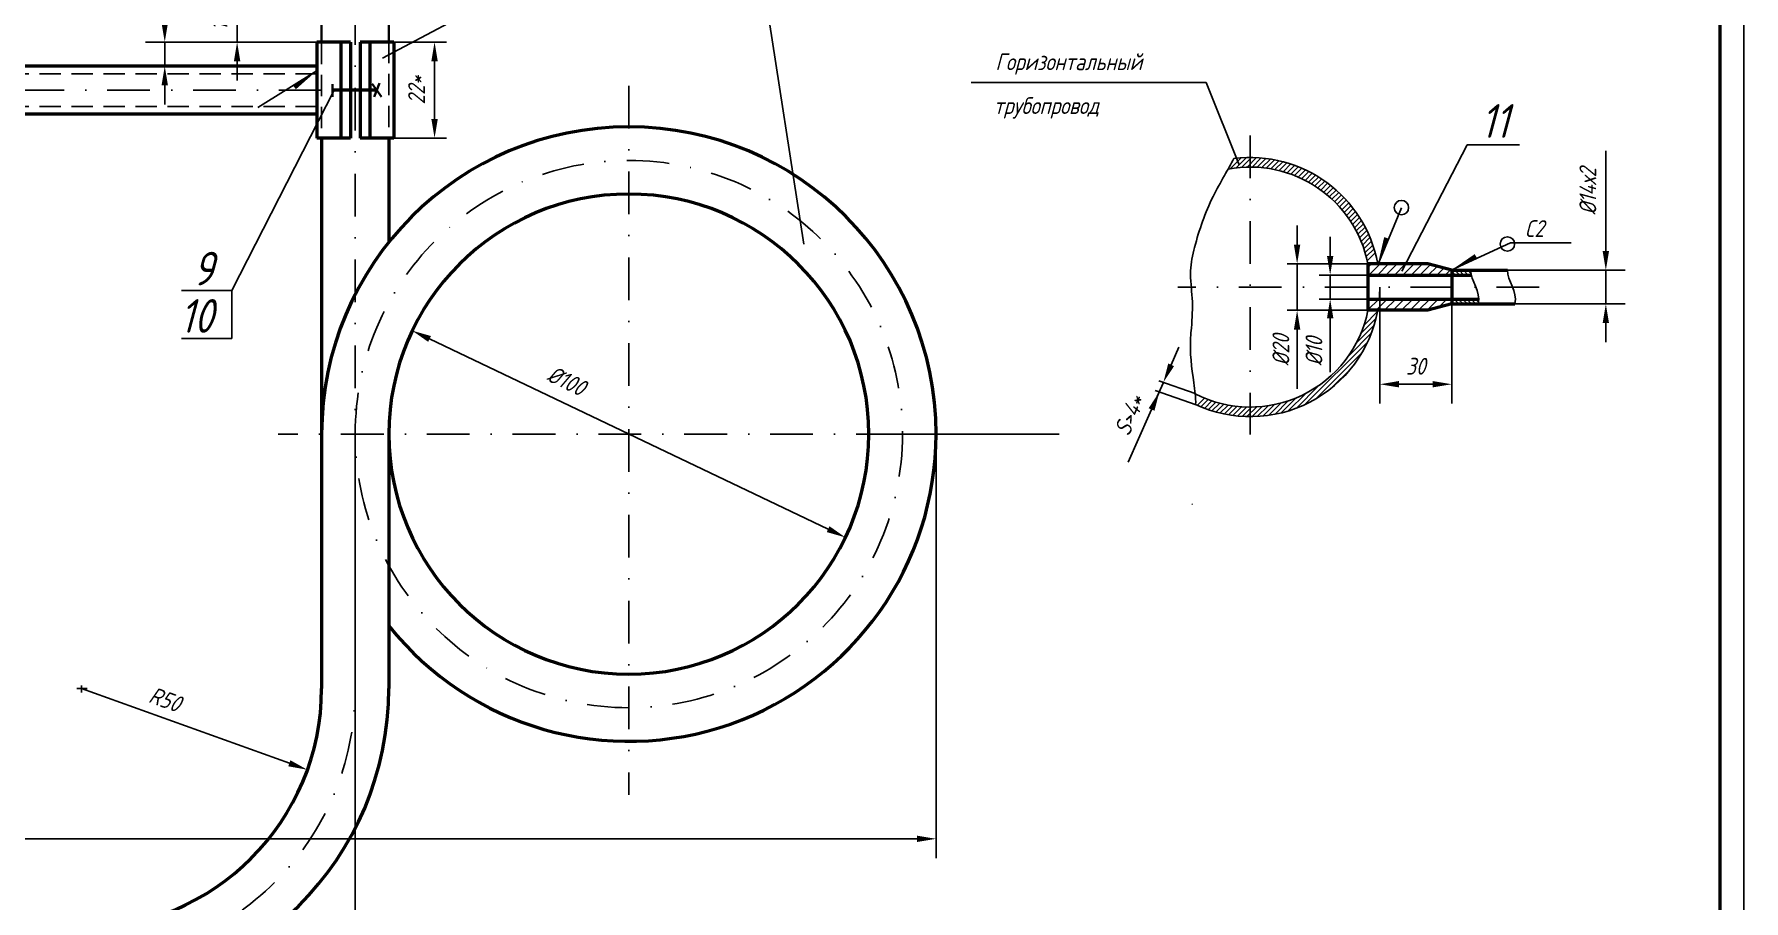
# Model space of a CAD drawing. Header units: inches. Extents: x 1065 to 7392, y 1020 to 3127.
# Drawn here: x 3474.3 to 3830.5, y 1308.6 to 1489.1 of the extents above; entities that cross this region are included whole.
import ezdxf
from ezdxf.enums import TextEntityAlignment as Align

# ---------------------------------------------------------------- set-up
doc = ezdxf.new("R2010")
doc.units = ezdxf.units.IN
doc.header["$LTSCALE"] = 0.7
doc.header["$MEASUREMENT"] = 0
doc.linetypes.add('DASHDOT', pattern=[25.4, 12.7, -6.35, 0, -6.35])
doc.linetypes.add('HIDDEN', pattern=[9.525, 6.35, -3.175])
doc.styles.add('ROMANC', font='romanc', dxfattribs={"width": 0.8, "oblique": 15, "height": 3.5})
doc.styles.get("Standard").update_dxf_attribs({"font": 'romand.shx', "width": 0.8, "oblique": 15, "height": 3.5})
doc.dimstyles.get("Standard").update_dxf_attribs({"dimtxt": 3.5, "dimasz": 4, "dimexe": 4, "dimexo": 0, "dimgap": 2, "dimtad": 1, "dimdec": 0, "dimdsep": 46, "dimtxsty": 'Standard', "dimcen": 0.09, "dimadec": 0, "dimazin": 0, "dimtfac": 1, "dimtdec": 0, "dimtmove": 0, "dimatfit": 3, "dimfxl": 0, "dimtolj": 1, "dimtzin": 0, "dimlwd": 25, "dimlwe": 25, "dimarcsym": 0})

# ---------------------------------------------------------------- blocks, each defined once
blk = doc.blocks.new('*D361')
at = {"color": 0, "lineweight": 25}
for p, q in [((3516.6, 1499.79), (3516.6, 1503.79)), ((3534.2, 1495.79), (3512.6, 1495.79)), ((3516.6, 1495.79), (3516.6, 1487.44)), ((3533.24, 1487.44), (3512.6, 1487.44)), ((3516.6, 1483.44), (3516.6, 1479.44))]:
    blk.add_line(p, q, dxfattribs=at)
for points in [[(3515.93, 1499.79), (3517.27, 1499.79), (3516.6, 1495.79)], [(3515.93, 1483.44), (3517.27, 1483.44), (3516.6, 1487.44)]]:
    blk.add_solid(points, dxfattribs=at)
at = {"layer": 'DEFPOINTS', "color": 0, "lineweight": 25}
for p in [(3534.2, 1495.79), (3516.6, 1487.44), (3533.24, 1487.44)]:
    blk.add_point(p, dxfattribs=at)
at = {"color": 0, "lineweight": 25, "insert": (3512.85, 1491.61), "char_height": 3.5, "attachment_point": 5, "rotation": 90}
blk.add_mtext('\\A1;10', dxfattribs=at)
blk = doc.blocks.new('*D362')
at = {"color": 0, "lineweight": 25}
for p, q in [((3501.53, 1491.44), (3501.53, 1501.79)), ((3533.24, 1487.44), (3497.53, 1487.44)), ((3501.53, 1482.44), (3501.53, 1487.44)), ((3533.24, 1482.44), (3497.53, 1482.44)), ((3501.53, 1478.44), (3501.53, 1474.44))]:
    blk.add_line(p, q, dxfattribs=at)
for points in [[(3500.86, 1491.44), (3502.19, 1491.44), (3501.53, 1487.44)], [(3500.86, 1478.44), (3502.19, 1478.44), (3501.53, 1482.44)]]:
    blk.add_solid(points, dxfattribs=at)
at = {"layer": 'DEFPOINTS', "color": 0, "lineweight": 25}
for p in [(3501.53, 1487.44), (3533.24, 1487.44), (3533.24, 1482.44)]:
    blk.add_point(p, dxfattribs=at)
at = {"color": 0, "lineweight": 25, "insert": (3497.78, 1498.62), "char_height": 3.5, "attachment_point": 5, "rotation": 90}
blk.add_mtext('\\A1;5', dxfattribs=at)
blk = doc.blocks.new('*D364')
at = {"color": 0, "lineweight": 25}
for p, q in [((3534.2, 1495.79), (3402.64, 1495.79)), ((3406.64, 1491.79), (3406.64, 1299.79)), ((3375, 1295.79), (3410.64, 1295.79))]:
    blk.add_line(p, q, dxfattribs=at)
for points in [[(3405.97, 1491.79), (3407.3, 1491.79), (3406.64, 1495.79)], [(3405.97, 1299.79), (3407.3, 1299.79), (3406.64, 1295.79)]]:
    blk.add_solid(points, dxfattribs=at)
at = {"layer": 'DEFPOINTS', "color": 0, "lineweight": 25}
for p in [(3534.2, 1495.79), (3375, 1295.79), (3406.64, 1295.79)]:
    blk.add_point(p, dxfattribs=at)
at = {"color": 0, "lineweight": 25, "insert": (3402.89, 1395.79), "char_height": 3.5, "attachment_point": 5, "rotation": 90}
blk.add_mtext('\\A1;200', dxfattribs=at)
blk = doc.blocks.new('*D365')
at = {"color": 0, "lineweight": 25}
for p, q in [((3541.2, 1405.79), (3541.2, 1248.54)), ((3319.67, 1288.79), (3319.67, 1248.54)), ((3537.2, 1252.54), (3323.67, 1252.54))]:
    blk.add_line(p, q, dxfattribs=at)
for points in [[(3323.67, 1253.21), (3323.67, 1251.88), (3319.67, 1252.54)], [(3537.2, 1253.21), (3537.2, 1251.88), (3541.2, 1252.54)]]:
    blk.add_solid(points, dxfattribs=at)
at = {"layer": 'DEFPOINTS', "color": 0, "lineweight": 25}
for p in [(3541.2, 1405.79), (3319.67, 1288.79), (3319.67, 1252.54)]:
    blk.add_point(p, dxfattribs=at)
at = {"color": 0, "lineweight": 25, "insert": (3430.43, 1256.29), "char_height": 3.5, "attachment_point": 5}
blk.add_mtext('\\A1;330', dxfattribs=at)
blk = doc.blocks.new('*D458')
at = {"color": 0, "lineweight": 25}
for p, q in [((3754.63, 1436.41), (3754.63, 1412.17)), ((3769.62, 1436.41), (3769.62, 1412.17)), ((3758.63, 1416.17), (3765.62, 1416.17))]:
    blk.add_line(p, q, dxfattribs=at)
for points in [[(3758.63, 1416.84), (3758.63, 1415.51), (3754.63, 1416.17)], [(3765.62, 1416.84), (3765.62, 1415.51), (3769.62, 1416.17)]]:
    blk.add_solid(points, dxfattribs=at)
at = {"layer": 'DEFPOINTS', "color": 0, "lineweight": 25}
for p in [(3754.63, 1436.41), (3769.62, 1436.41), (3769.62, 1416.17)]:
    blk.add_point(p, dxfattribs=at)
at = {"color": 0, "lineweight": 25, "insert": (3762.13, 1419.92), "char_height": 3.5, "attachment_point": 5}
blk.add_mtext('\\A1;30', dxfattribs=at)

msp = doc.modelspace()

# ---------------------------------------------------------------- linework, layer by layer
for p, q in [((3830.46, 1863.11), (3830.46, 1022.11)), ((3533.27, 1481.54), (3520.93, 1473.85)), ((3754.2, 1441.05), (3759.16, 1452.89)), ((3769.52, 1439.93), (3781.84, 1445.62)), ((3781.84, 1445.62), (3794.51, 1445.62))]:
    msp.add_line(p, q)
at = {"lineweight": 50}
for p, q in [((3825.46, 1858.11), (3825.46, 1027.11)), ((3533.24, 1487.44), (3533.24, 1467.44)), ((3540.24, 1487.44), (3533.24, 1487.44)), ((3549.24, 1487.44), (3542.24, 1487.44)), ((3549.24, 1487.44), (3549.24, 1467.44)), ((3533.24, 1482.44), (3377.23, 1482.44)), ((3545.71, 1477.44), (3536.49, 1477.44)), ((3533.24, 1472.44), (3380.33, 1472.44)), ((3540.24, 1467.44), (3533.24, 1467.44)), ((3534.2, 1467.44), (3534.2, 1405.79)), ((3549.24, 1467.44), (3542.24, 1467.44)), ((3548.2, 1467.44), (3548.2, 1445.74)), ((3764.62, 1441.24), (3752.16, 1441.24)), ((3752.16, 1441.24), (3752.16, 1431.57)), ((3752.16, 1438.91), (3773.68, 1438.91)), ((3769.62, 1439.9), (3764.62, 1441.24)), ((3769.62, 1439.91), (3781.21, 1439.91)), ((3752.16, 1433.91), (3775.23, 1433.91)), ((3769.62, 1432.91), (3764.62, 1431.57)), ((3769.62, 1432.91), (3782.74, 1432.91)), ((3764.62, 1431.57), (3752.16, 1431.57)), ((3534.2, 1405.79), (3534.2, 1352.79)), ((3548.2, 1405.79), (3548.2, 1352.79))]:
    msp.add_line(p, q, dxfattribs=at)
at = {"linetype": 'DASHDOT'}
for p, q in [((3541.2, 1799.73), (3541.2, 1352.79)), ((3598.2, 1478.36), (3598.2, 1330.65)), ((3727.63, 1468), (3727.63, 1405.7)), ((3787.83, 1436.41), (3712.56, 1436.41))]:
    msp.add_line(p, q, dxfattribs=at)
at = {"lineweight": 25}
for p, q in [((3546.91, 1484.09), (3592.26, 1508.24)), ((3625.05, 1507.23), (3634.68, 1445.32)), ((3549.24, 1487.44), (3560.23, 1487.44)), ((3557.73, 1471.44), (3557.73, 1483.44)), ((3718.47, 1479.04), (3669.53, 1479.04)), ((3718.47, 1479.04), (3725.31, 1461.89)), ((3536.82, 1477.43), (3515.51, 1435.67)), ((3540.53, 1477.44), (3540.24, 1477.72)), ((3549.24, 1467.44), (3560.23, 1467.44)), ((3759.2, 1439.71), (3772.85, 1466.07)), ((3772.85, 1466.07), (3783.71, 1466.07)), ((3801.72, 1443.91), (3801.72, 1464.8)), ((3723.44, 1461.05), (3725.73, 1463.34)), ((3724.68, 1461.23), (3726.84, 1463.4)), ((3725.85, 1461.34), (3727.92, 1463.41)), ((3726.97, 1461.4), (3728.95, 1463.38)), ((3728.03, 1461.4), (3729.94, 1463.31)), ((3729.06, 1461.37), (3730.9, 1463.21)), ((3730.04, 1461.29), (3731.83, 1463.08)), ((3730.99, 1461.18), (3732.73, 1462.92)), ((3731.91, 1461.04), (3733.61, 1462.74)), ((3732.8, 1460.87), (3734.46, 1462.53)), ((3733.66, 1460.67), (3735.29, 1462.3)), ((3734.5, 1460.45), (3736.1, 1462.05)), ((3735.31, 1460.2), (3736.89, 1461.77)), ((3736.1, 1459.93), (3737.66, 1461.48)), ((3736.87, 1459.64), (3738.4, 1461.17)), ((3737.62, 1459.32), (3739.13, 1460.84)), ((3738.35, 1458.99), (3739.85, 1460.49)), ((3739.06, 1458.64), (3740.54, 1460.12)), ((3739.75, 1458.27), (3741.22, 1459.74)), ((3740.43, 1457.89), (3741.88, 1459.34)), ((3741.08, 1457.48), (3742.53, 1458.93)), ((3741.72, 1457.06), (3743.16, 1458.5)), ((3742.34, 1456.62), (3743.77, 1458.05)), ((3742.95, 1456.17), (3744.37, 1457.59)), ((3743.54, 1455.7), (3744.96, 1457.12)), ((3744.11, 1455.21), (3745.53, 1456.62)), ((3744.67, 1454.7), (3746.08, 1456.12)), ((3745.21, 1454.18), (3746.63, 1455.6)), ((3745.74, 1453.65), (3747.15, 1455.06)), ((3746.25, 1453.1), (3747.66, 1454.51)), ((3746.74, 1452.53), (3748.16, 1453.95)), ((3747.22, 1451.95), (3748.64, 1453.37)), ((3747.68, 1451.35), (3749.11, 1452.78)), ((3748.12, 1450.73), (3749.56, 1452.17)), ((3748.55, 1450.1), (3749.99, 1451.54)), ((3748.96, 1449.45), (3750.41, 1450.9)), ((3749.36, 1448.78), (3750.82, 1450.25)), ((3749.73, 1448.1), (3751.21, 1449.57)), ((3737.41, 1445.24), (3737.41, 1449.24)), ((3744.29, 1442.91), (3744.29, 1446.91)), ((3750.09, 1447.4), (3751.58, 1448.88)), ((3750.43, 1446.67), (3751.93, 1448.18)), ((3750.75, 1445.93), (3752.27, 1447.46)), ((3751.05, 1445.17), (3752.59, 1446.71)), ((3751.33, 1444.39), (3752.89, 1445.95)), ((3751.58, 1443.58), (3753.17, 1445.17)), ((3751.81, 1442.76), (3753.43, 1444.37)), ((3752.02, 1441.9), (3753.67, 1443.55)), ((3752.63, 1441.24), (3735.33, 1441.24)), ((3737.41, 1441.24), (3737.41, 1431.57)), ((3752.63, 1438.91), (3741.99, 1438.91)), ((3744.29, 1438.91), (3744.29, 1433.91)), ((3752.16, 1440.48), (3752.93, 1441.24)), ((3752.63, 1439.18), (3754.64, 1441.19)), ((3754.62, 1438.91), (3753.62, 1438.91)), ((3754.13, 1438.91), (3756.47, 1441.24)), ((3755.9, 1438.91), (3758.23, 1441.24)), ((3757.66, 1438.91), (3760, 1441.24)), ((3759.43, 1438.91), (3761.77, 1441.24)), ((3761.2, 1438.91), (3763.54, 1441.24)), ((3762.97, 1438.91), (3765.16, 1441.1)), ((3764.74, 1438.91), (3766.55, 1440.73)), ((3766.5, 1438.91), (3767.95, 1440.35)), ((3768.27, 1438.91), (3769.34, 1439.98)), ((3769.62, 1439.91), (3805.72, 1439.91)), ((3770.41, 1438.91), (3769.62, 1439.69)), ((3771.29, 1438.91), (3770.29, 1439.91)), ((3772.17, 1438.91), (3771.17, 1439.91)), ((3773.06, 1438.91), (3772.06, 1439.91)), ((3773.61, 1439.24), (3772.94, 1439.91)), ((3801.72, 1432.91), (3801.72, 1439.91)), ((3515.51, 1435.67), (3504.99, 1435.67)), ((3515.51, 1435.67), (3515.51, 1425.67)), ((3752.63, 1433.91), (3741.99, 1433.91)), ((3754.62, 1433.91), (3752.16, 1433.91)), ((3752.16, 1431.64), (3754.43, 1433.91)), ((3752.63, 1433.88), (3752.66, 1433.91)), ((3753.86, 1431.57), (3756.2, 1433.91)), ((3755.63, 1431.57), (3757.97, 1433.91)), ((3757.4, 1431.57), (3759.74, 1433.91)), ((3759.16, 1431.57), (3761.5, 1433.91)), ((3760.93, 1431.57), (3763.27, 1433.91)), ((3762.7, 1431.57), (3765.04, 1433.91)), ((3764.47, 1431.57), (3766.81, 1433.91)), ((3766.83, 1432.16), (3768.57, 1433.91)), ((3769.24, 1432.81), (3769.62, 1433.18)), ((3770.22, 1432.91), (3769.62, 1433.51)), ((3769.62, 1432.91), (3805.72, 1432.91)), ((3771.1, 1432.91), (3770.1, 1433.91)), ((3771.99, 1432.91), (3770.99, 1433.91)), ((3772.87, 1432.91), (3771.87, 1433.91)), ((3773.75, 1432.91), (3772.75, 1433.91)), ((3774.64, 1432.91), (3773.64, 1433.91)), ((3775.17, 1433.26), (3774.52, 1433.91)), ((3752.63, 1431.57), (3735.33, 1431.57)), ((3744.29, 1429.91), (3744.29, 1418.69)), ((3749.79, 1424.82), (3753.44, 1428.48)), ((3750.72, 1426.81), (3753.85, 1429.94)), ((3751.35, 1428.51), (3754.15, 1431.3)), ((3801.72, 1428.91), (3801.72, 1424.91)), ((3515.51, 1425.67), (3504.99, 1425.67)), ((3737.41, 1427.57), (3737.41, 1415.18)), ((3739.01, 1411.92), (3752.12, 1425.03)), ((3748.15, 1422.12), (3752.89, 1426.86)), ((3711.17, 1420.22), (3712.79, 1423.88)), ((3741.23, 1413.08), (3750.96, 1422.81)), ((3744.67, 1415.46), (3748.58, 1419.37)), ((3708.66, 1414.55), (3702.2, 1399.91)), ((3716.37, 1411.85), (3707.84, 1414.84)), ((3709.55, 1416.56), (3707.93, 1412.88)), ((3716.17, 1414.22), (3708.59, 1416.88)), ((3735.57, 1410.6), (3739.22, 1414.26)), ((3737.18, 1411.15), (3741.92, 1415.89)), ((3716.59, 1411.77), (3718.11, 1413.29)), ((3717.33, 1411.45), (3718.87, 1412.99)), ((3718.09, 1411.15), (3719.65, 1412.72)), ((3718.87, 1410.87), (3720.46, 1412.46)), ((3719.67, 1410.61), (3721.28, 1412.23)), ((3720.49, 1410.37), (3722.14, 1412.02)), ((3721.33, 1410.15), (3723.02, 1411.84)), ((3722.2, 1409.96), (3723.92, 1411.68)), ((3723.09, 1409.79), (3724.86, 1411.56)), ((3724.01, 1409.65), (3725.83, 1411.47)), ((3724.96, 1409.54), (3726.84, 1411.42)), ((3725.94, 1409.46), (3727.89, 1411.41)), ((3726.96, 1409.42), (3728.99, 1411.44)), ((3728.01, 1409.41), (3730.14, 1411.53)), ((3729.11, 1409.45), (3731.35, 1411.68)), ((3730.26, 1409.54), (3732.64, 1411.91)), ((3731.47, 1409.68), (3734.02, 1412.24)), ((3732.74, 1409.89), (3735.53, 1412.69)), ((3734.1, 1410.19), (3737.23, 1413.32)), ((3648.2, 1405.79), (3687.85, 1405.79)), ((3662.2, 1405.79), (3662.2, 1317.48)), ((3715.48, 1391.23), (3715.61, 1391.1)), ((3484.2, 1353.44), (3484.2, 1351.93)), ((3483.21, 1352.79), (3485.34, 1352.79)), ((3484.2, 1352.79), (3527.48, 1337.21)), ((3658.2, 1321.48), (3323.67, 1321.48))]:
    msp.add_line(p, q, dxfattribs=at)
at = {"linetype": 'HIDDEN', "lineweight": 25}
for p, q in [((3534.2, 1487.3), (3534.2, 1467.53)), ((3548.2, 1487.51), (3548.2, 1466.94)), ((3533.24, 1480.84), (3377.74, 1480.84)), ((3533.24, 1474.04), (3380.18, 1474.04))]:
    msp.add_line(p, q, dxfattribs=at)
at = {"linetype": 'Continuous', "lineweight": 50}
for p, q in [((3538.24, 1487.44), (3538.24, 1467.44)), ((3540.24, 1487.44), (3540.24, 1467.44)), ((3542.24, 1487.44), (3542.24, 1467.44)), ((3544.24, 1487.44), (3544.24, 1467.44)), ((3769.62, 1439.91), (3769.62, 1432.91))]:
    msp.add_line(p, q, dxfattribs=at)
at = {"lineweight": 35}
for p, q in [((3536.49, 1478.66), (3536.49, 1476.07)), ((3544.76, 1478.77), (3546.69, 1476.05)), ((3546.23, 1478.88), (3545.16, 1476.05))]:
    msp.add_line(p, q, dxfattribs=at)
at = {"linetype": 'DASHDOT', "lineweight": 25}
msp.add_line((3534.2, 1477.44), (3319.67, 1477.44), dxfattribs=at)
at = {"color": 0, "linetype": 'ByBlock'}
msp.add_line((3639.71, 1385.98), (3556.68, 1425.6), dxfattribs=at)
at = {"color": 0, "linetype": 'DASHDOT'}
msp.add_line((3672.29, 1405.79), (3525.12, 1405.79), dxfattribs=at)
at = {"const_width": 0.5}
for points in [[(3534.2, 1495.79), (3534.2, 1487.44)], [(3548.2, 1495.79), (3548.2, 1487.44)]]:
    msp.add_lwpolyline(points, dxfattribs=at)
for points in [[(3533.27, 1481.54, 0, 1, 0), (3528.54, 1478.01, 1, 1, 0)], [(3754.2, 1441.05, 0, 1, 0), (3756.02, 1446.66, 1, 1, 0)], [(3769.52, 1439.93, 0, 1, 0), (3774.65, 1442.84, 1, 1, 0)]]:
    msp.add_lwpolyline(points, format="xyseb")
at = {"linetype": 'DASHDOT'}
msp.add_circle((3598.2, 1405.79), 57, dxfattribs=at)
for centre in [(3759.14, 1452.96), (3781.21, 1445.38)]:
    msp.add_circle(centre, 1.5)
at = {"lineweight": 50}
for centre, radius, start, end in [((3598.2, 1405.79), 64, 0, 180), ((3598.2, 1405.79), 50, 0, 180), ((3598.2, 1405.79), 50, 180, 0), ((3598.2, 1405.79), 64, 218.6248, 0), ((3484.2, 1352.79), 50, 270, 0), ((3484.2, 1352.79), 64, 270, 0)]:
    msp.add_arc(centre, radius, start, end, dxfattribs=at)
at = {"lineweight": 25}
for radius, start, end in [(25, 11.1544, 100.6441), (27, 10.3187, 97.194), (27, 354.6872, 0), (25, 242.7184, 348.8376), (27, 245.0995, 349.6739)]:
    msp.add_arc((3727.63, 1436.41), radius, start, end, dxfattribs=at)
at = {"linetype": 'DASHDOT', "lineweight": 25}
msp.add_arc((3484.2, 1352.79), 57, 270, 0, dxfattribs=at)
at = {"lineweight": 25}
msp.add_open_spline([(3724.25, 1463.19), (3723.59, 1462.01), (3722.13, 1459.37), (3718.8, 1453.47), (3716.45, 1446.78), (3714.87, 1439.56), (3715.77, 1433.93), (3715.53, 1429.27), (3714.94, 1423.4), (3715.65, 1418.09), (3716.32, 1413.42), (3716.27, 1411.92)], degree=3, knots=[53.319453, 53.319453, 53.319453, 53.319453, 61.456959, 71.378792, 93.914273, 103.80289, 115.247762, 127.685544, 131.731908, 150.597687, 159.672996, 159.672996, 159.672996, 159.672996], dxfattribs=at)
for points in [[(3773.56, 1439.91), (3773.48, 1437.81), (3775.79, 1435.53), (3775.1, 1432.91)], [(3781.21, 1439.91), (3781.12, 1437.81), (3783.43, 1435.53), (3782.74, 1432.91)]]:
    msp.add_open_spline(points, degree=3, dxfattribs=at)
at = {"lineweight": 50}
for points in [[(3557.06, 1483.44), (3558.4, 1483.44), (3557.73, 1487.44)], [(3557.06, 1471.44), (3558.4, 1471.44), (3557.73, 1467.44)]]:
    msp.add_solid(points, dxfattribs=at)
at = {"lineweight": 25}
for points in [[(3736.74, 1445.24), (3738.07, 1445.24), (3737.41, 1441.24)], [(3743.63, 1442.91), (3744.96, 1442.91), (3744.29, 1438.91)], [(3801.05, 1443.91), (3802.38, 1443.91), (3801.72, 1439.91)], [(3743.63, 1429.91), (3744.96, 1429.91), (3744.29, 1433.91)], [(3801.05, 1428.91), (3802.38, 1428.91), (3801.72, 1432.91)], [(3736.74, 1427.57), (3738.07, 1427.57), (3737.41, 1431.57)], [(3710.56, 1420.49), (3711.78, 1419.95), (3709.55, 1416.56)], [(3706.48, 1411.18), (3707.7, 1410.65), (3708.7, 1414.57)], [(3527.71, 1337.84), (3527.25, 1336.59), (3531.24, 1335.86)], [(3658.2, 1322.14), (3658.2, 1320.81), (3662.2, 1321.48)]]:
    msp.add_solid(points, dxfattribs=at)
at = {"color": 0, "linetype": 'ByBlock'}
for points in [[(3556.4, 1425), (3556.97, 1426.21), (3553.07, 1427.33)], [(3639.43, 1385.38), (3640, 1386.59), (3643.32, 1384.26)]]:
    msp.add_solid(points, dxfattribs=at)
at = {"layer": 'DEFPOINTS', "color": 0, "linetype": 'ByBlock'}
for p in [(3553.07, 1427.33), (3530.45, 1405.79), (3551.95, 1405.79), (3643.32, 1384.26)]:
    msp.add_point(p, dxfattribs=at)

# ---------------------------------------------------------------- texts
at = {"color": 0, "linetype": 'ByBlock', "style": 'ROMANC', "oblique": 15, "width": 0.8}
msp.add_text('%%C100', height=3.5, rotation=334.4917, dxfattribs=at).set_placement((3585.23, 1416.89), align=Align.MIDDLE_CENTER)
at = {"lineweight": 25, "char_height": 3.5, "attachment_point": 1}
for s, insert, width in [('Горизонтальный ', (3674.55, 1485.09), 77.5752), ('трубопровод', (3674.22, 1475.96), 77.5752), ('С2', (3784.87, 1450.35), 18.5414)]:
    msp.add_mtext(s, dxfattribs=dict(at, insert=insert, width=width))
at = {"lineweight": 25, "char_height": 3.5, "attachment_point": 5}
for s, insert, rotation in [('\\A1;22*', (3553.98, 1477.44), 90), ('\\A1;%%C14х2', (3797.97, 1456.35), 90), ('\\A1;%%C20', (3734.03, 1423.26), 90), ('\\A1;%%C10', (3740.92, 1422.99), 90), ('S>4*', (3702.46, 1409.71), 66.1619), ('\\A1;R50', (3501.59, 1350.52), 340.2011)]:
    msp.add_mtext(s, dxfattribs=dict(at, insert=insert, rotation=rotation))
at = {"lineweight": 35, "char_height": 7, "width": 25.8231, "attachment_point": 1}
for s, insert in [('11', (3775.67, 1474.52)), ('9', (3507.36, 1443.76)), ('10', (3504.67, 1433.91))]:
    msp.add_mtext(s, dxfattribs=dict(at, insert=insert))

# ---------------------------------------------------------------- dimensions: what is measured, and where the dimension line sits
at = {"lineweight": 25}
dim = msp.add_linear_dim(base=(3516.6, 1487.44), p1=(3534.2, 1495.79), p2=(3533.24, 1487.44), angle=90, text='10', dimstyle='Standard', dxfattribs=at)
dim.commit()
dim.dimension.update_dxf_attribs({"geometry": '*D361', "text_midpoint": (3512.85, 1491.61)})
for base, p1, p2, picture, middle in [((3501.53, 1487.44), (3533.24, 1482.44), (3533.24, 1487.44), '*D362', (3497.78, 1498.62)), ((3406.64, 1295.79), (3534.2, 1495.79), (3375, 1295.79), '*D364', (3402.89, 1395.79))]:
    dim = msp.add_linear_dim(base=base, p1=p1, p2=p2, angle=90, dimstyle='Standard', dxfattribs=at)
    dim.commit()
    dim.dimension.update_dxf_attribs({"geometry": picture, "text_midpoint": middle})
for base, p1, p2, text, picture, middle in [((3769.62, 1416.17), (3754.63, 1436.41), (3769.62, 1436.41), '30', '*D458', (3762.13, 1419.92)), ((3319.67, 1252.54), (3541.2, 1405.79), (3319.67, 1288.79), '330', '*D365', (3430.43, 1256.29))]:
    dim = msp.add_linear_dim(base=base, p1=p1, p2=p2, text=text, dimstyle='Standard', dxfattribs=at)
    dim.commit()
    dim.dimension.update_dxf_attribs({"geometry": picture, "text_midpoint": middle})

doc.saveas('drawing.dxf')
